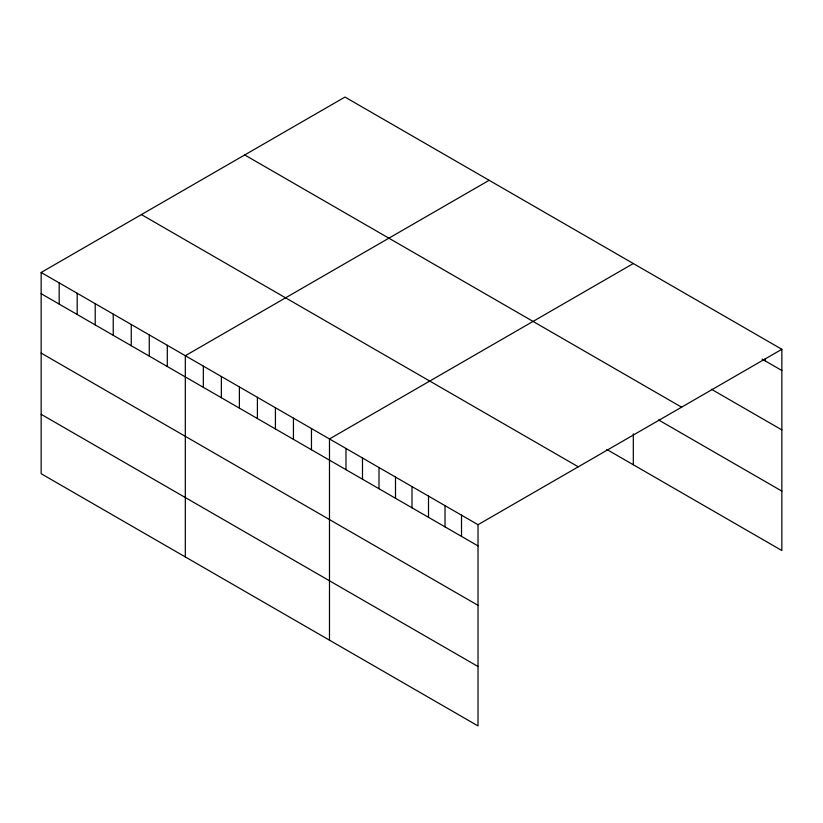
<?xml version="1.0" encoding="UTF-8"?>
<svg xmlns="http://www.w3.org/2000/svg" width="823" height="823" viewBox="0 0 823 823"><rect width="100%" height="100%" fill="white"/><g stroke="black" fill="none" stroke-linecap="round" stroke-linejoin="round"><path stroke-width="1.23" d="M41.15 272.475L478.019 524.704L478.019 725.937L41.15 473.709L41.15 272.475L344.981 97.063L781.85 349.291L781.85 550.525L606.808 449.461M489.15 180.299L185.319 355.711L185.319 556.945M633.309 263.535L329.488 438.947L329.488 640.181M478.019 524.704L781.85 349.291M762.047 359.065L781.85 370.504M711.432 389.258L781.85 429.904M244.719 154.95L681.588 407.179M658.616 419.967L781.85 491.115M141.412 214.587L578.281 466.816M41.15 293.688L478.019 545.916M41.15 353.098L478.019 605.327M41.15 414.308L478.019 666.527M765.349 358.478L765.349 360.978M633.309 433.824L633.309 464.769M461.518 515.177L461.518 536.39M445.017 505.641L445.017 526.854M428.505 496.115L428.505 517.328M412.004 486.588L412.004 507.801M395.503 477.062L395.503 498.275M379.002 467.536L379.002 488.749M362.49 458L362.49 479.212M345.989 448.473L345.989 469.686M311.464 428.546L311.464 449.759M293.441 418.135L293.441 439.348M275.417 407.735L275.417 428.948M257.404 397.334L257.404 418.547M239.38 386.923L239.38 408.136M221.356 376.523L221.356 397.735M203.343 366.112L203.343 387.324M167.295 345.31L167.295 366.523M149.272 334.899L149.272 356.112M131.258 324.499L131.258 345.711M113.235 314.098L113.235 335.311M95.211 303.687L95.211 324.9M77.187 293.286L77.187 314.499M59.174 282.886L59.174 304.099"/></g></svg>
